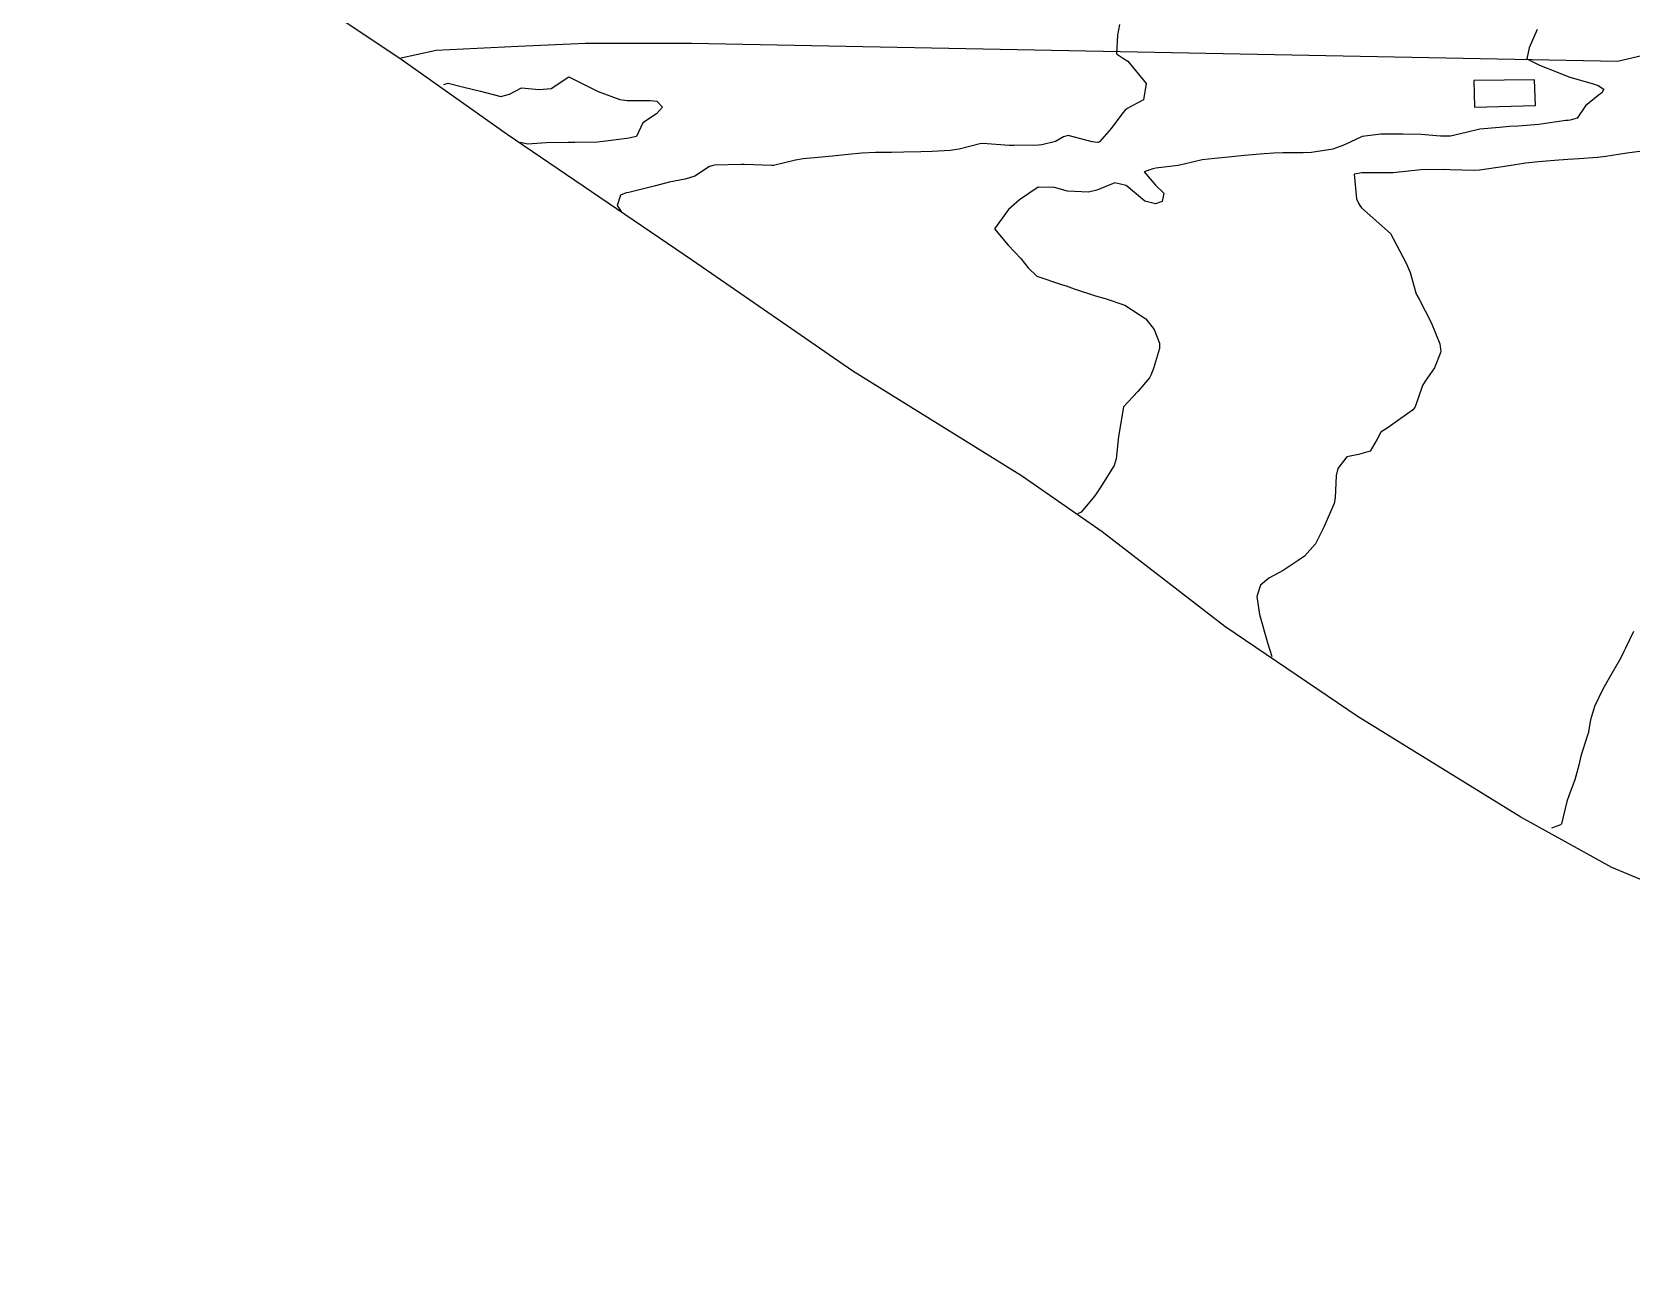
# Model space of a CAD drawing. Header units: metres. Extents: x 307586 to 320046, y 7427249 to 7434250.
# Drawn here: x 314456.7 to 314565.5, y 7431877.3 to 7431961.4 of the extents above; entities that cross this region are included whole.
import ezdxf

# ---------------------------------------------------------------- set-up
doc = ezdxf.new("R2010")
doc.units = ezdxf.units.M
doc.header["$MEASUREMENT"] = 0
for name, color, linetype in [('Area', 45, 'Continuous'), ('Curvas de Nivel 1m', 11, 'Continuous'), ('Curvas de Nivel 5m', 15, 'Continuous'), ('Edificações', 30, 'Continuous'), ('Vias Primárias', 230, 'Continuous')]:
    doc.layers.add(name, color=color, linetype=linetype)

msp = doc.modelspace()

# ---------------------------------------------------------------- linework, layer by layer
at = {"layer": 'Area'}
msp.add_polyline3d([(314566.62, 7431903.59, 730.52), (314564.18, 7431904.61, 730.56), (314557.99, 7431908.05, 731.33), (314546.93, 7431914.87, 731.77), (314537.85, 7431921.02, 732.04), (314529.51, 7431927.45, 732.87), (314524.02, 7431931.25, 733.57), (314512.55, 7431938.37, 733.89), (314501.66, 7431945.89, 733.77), (314489.06, 7431954.47, 735.03), (314481.91, 7431959.53, 735.11), (314476.99, 7431962.82, 735.29), (314470.4, 7431968.15, 735.47), (314469.39, 7431969.09, 735.59), (314467.17, 7431970.75, 735.72), (314462.75, 7431974.21, 736.05), (314458.34, 7431978.38, 736.34), (314451.1, 7431984.93, 737.06)], dxfattribs=at)
at = {"layer": 'Curvas de Nivel 1m', "flags": 128}
for points, elevation in [([(314530.7, 7431961.95), (314530.56, 7431961.23), (314530.49, 7431959.95), (314530.96, 7431959.64), (314531.26, 7431959.46), (314532.51, 7431957.93), (314532.33, 7431956.83), (314531.22, 7431956.23), (314531.05, 7431956.11), (314530.92, 7431955.94), (314530.12, 7431954.87), (314529.33, 7431953.97), (314529.23, 7431953.93), (314529.19, 7431953.93), (314528.83, 7431953.97), (314527.2, 7431954.39), (314526.88, 7431954.31), (314526.33, 7431954), (314525.42, 7431953.77), (314525.19, 7431953.75), (314523.51, 7431953.71), (314523.19, 7431953.72), (314521.4, 7431953.85), (314521.19, 7431953.83), (314519.79, 7431953.47), (314519.18, 7431953.39), (314517.96, 7431953.32), (314517.18, 7431953.29), (314516.03, 7431953.27), (314515.18, 7431953.25), (314514.09, 7431953.24), (314513.18, 7431953.19), (314512.24, 7431953.1), (314511.18, 7431953), (314510.44, 7431952.93), (314509.17, 7431952.81), (314508.66, 7431952.73), (314507.16, 7431952.36), (314507.05, 7431952.35), (314505.17, 7431952.43), (314504.99, 7431952.43), (314503.16, 7431952.38), (314503.07, 7431952.37), (314502.81, 7431952.28), (314501.82, 7431951.63), (314501.15, 7431951.44), (314500.06, 7431951.22), (314499.15, 7431950.98), (314497.32, 7431950.53), (314497.14, 7431950.49), (314496.77, 7431950.35), (314496.54, 7431949.65), (314496.81, 7431949.23)], 734), ([(314559.09, 7431961.61), (314558.54, 7431960.35), (314558.4, 7431959.62), (314559.26, 7431959.19), (314560.4, 7431958.74), (314561.25, 7431958.38), (314562.89, 7431957.92), (314563.25, 7431957.81), (314563.63, 7431957.56), (314563.49, 7431957.3), (314563.24, 7431957.12), (314562.38, 7431956.42), (314561.82, 7431955.57), (314561.34, 7431955.45), (314561.21, 7431955.43), (314561.04, 7431955.41), (314559.21, 7431955.14), (314557.79, 7431955.04), (314557.21, 7431955), (314556.52, 7431954.95), (314555.2, 7431954.82), (314554.27, 7431954.6), (314553.2, 7431954.35), (314552.53, 7431954.35), (314551.2, 7431954.47), (314549.97, 7431954.48), (314549.2, 7431954.48), (314548.46, 7431954.48), (314547.2, 7431954.32), (314545.99, 7431953.77), (314545.19, 7431953.48), (314543.74, 7431953.24), (314543.19, 7431953.21), (314541.79, 7431953.21), (314541.19, 7431953.2), (314540.52, 7431953.16), (314539.18, 7431953.05), (314538.11, 7431952.93), (314537.18, 7431952.84), (314536.32, 7431952.74), (314535.17, 7431952.48), (314534.69, 7431952.37), (314533.17, 7431952.17), (314532.95, 7431952.13), (314532.36, 7431951.93), (314533.15, 7431951.03), (314533.71, 7431950.48), (314533.6, 7431949.91), (314533.14, 7431949.75), (314532.41, 7431949.93), (314531.15, 7431951.01), (314530.37, 7431951.17), (314529.15, 7431950.69), (314528.58, 7431950.54), (314527.15, 7431950.62), (314526.28, 7431950.87), (314525.15, 7431950.89), (314523.9, 7431950.03), (314523.14, 7431949.36), (314522.19, 7431948.05), (314523.11, 7431946.94), (314523.99, 7431946.03), (314524.47, 7431945.4), (314525.08, 7431944.84), (314526.82, 7431944.25), (314527.07, 7431944.17), (314527.6, 7431943.98), (314529.07, 7431943.5), (314529.71, 7431943.31), (314531.06, 7431942.85), (314532.48, 7431941.93), (314533.04, 7431941.21), (314533.4, 7431940.28), (314533.41, 7431939.91), (314533.01, 7431938.56), (314532.83, 7431938.1), (314532.72, 7431937.92), (314531.93, 7431936.99), (314530.97, 7431935.94), (314530.62, 7431933.94), (314530.47, 7431932.41), (314530.32, 7431931.95), (314529.38, 7431930.43), (314529.06, 7431929.97), (314528.9, 7431929.77), (314528.08, 7431928.79), (314527.85, 7431928.68)], 733), ([(314567.13, 7431953.45), (314565.19, 7431953.2), (314563.76, 7431952.98), (314563.19, 7431952.91), (314561.95, 7431952.81), (314561.18, 7431952.76), (314560.28, 7431952.69), (314559.18, 7431952.61), (314558.29, 7431952.51), (314557.18, 7431952.34), (314555.65, 7431952.12), (314555.18, 7431952.05), (314554.81, 7431952.03), (314553.18, 7431952.07), (314552.77, 7431952.09), (314551.18, 7431952.06), (314549.31, 7431951.86), (314549.17, 7431951.85), (314549.05, 7431951.86), (314547.17, 7431951.86), (314546.65, 7431951.76), (314546.8, 7431950.1), (314546.97, 7431949.75), (314547.03, 7431949.64), (314547.14, 7431949.47), (314549.12, 7431947.73), (314550.18, 7431945.71), (314550.45, 7431945.08), (314550.84, 7431943.7), (314550.91, 7431943.54), (314551.07, 7431943.27), (314551.89, 7431941.69), (314552.48, 7431940.23), (314552.55, 7431939.68), (314552.11, 7431938.59), (314551.47, 7431937.7), (314551.29, 7431937.4), (314550.98, 7431936.47), (314550.77, 7431935.9), (314550.61, 7431935.71), (314548.96, 7431934.54), (314548.47, 7431934.23), (314548.22, 7431933.74), (314547.74, 7431932.94), (314546.94, 7431932.7), (314546.16, 7431932.54), (314545.53, 7431931.76), (314545.42, 7431931.28), (314545.35, 7431929.77), (314545.29, 7431929.38), (314544.89, 7431928.44), (314544.59, 7431927.77), (314544.02, 7431926.63), (314543.26, 7431925.79), (314542.85, 7431925.49), (314541.83, 7431924.82), (314540.84, 7431924.29), (314540.29, 7431923.83), (314540.04, 7431923.04), (314540.2, 7431921.83), (314540.78, 7431919.82), (314541.06, 7431918.96)], 732), ([(314565.64, 7431920.68), (314565.09, 7431919.53), (314564.99, 7431919.31), (314564.78, 7431918.89), (314564.01, 7431917.54), (314563.56, 7431916.74), (314562.99, 7431915.56), (314562.72, 7431914.66), (314562.55, 7431913.73), (314562.5, 7431913.56), (314562.07, 7431912.19), (314561.92, 7431911.57), (314561.66, 7431910.59), (314561.27, 7431909.57), (314561.12, 7431909.11), (314560.74, 7431907.58), (314560.69, 7431907.53), (314560.06, 7431907.3)], 731)]:
    msp.add_lwpolyline(points, dxfattribs=dict(at, elevation=elevation))
at = {"layer": 'Curvas de Nivel 5m', "elevation": 735, "flags": 128}
msp.add_lwpolyline([(314484.75, 7431957.86), (314485.03, 7431957.96), (314486.01, 7431957.7), (314487.23, 7431957.41), (314488.62, 7431957.05), (314489.22, 7431957.2), (314490.02, 7431957.65), (314491.23, 7431957.52), (314492.05, 7431957.59), (314493.24, 7431958.4), (314495.23, 7431957.4), (314496.72, 7431956.85), (314497.22, 7431956.77), (314498.78, 7431956.77), (314499.22, 7431956.74), (314499.61, 7431956.32), (314499.21, 7431955.87), (314498.27, 7431955.27), (314497.84, 7431954.34), (314497.33, 7431954.21), (314497.19, 7431954.2), (314495.58, 7431953.98), (314495.19, 7431953.94), (314493.65, 7431953.93), (314493.19, 7431953.93), (314491.7, 7431953.9), (314490.44, 7431953.81), (314489.97, 7431953.92)], dxfattribs=at)
at = {"layer": 'Edificações'}
msp.add_lwpolyline([(314554.78, 7431958.13), (314554.84, 7431956.33), (314558.97, 7431956.45), (314558.91, 7431958.19)], close=True, dxfattribs=at)
at = {"layer": 'Vias Primárias', "elevation": 735.11}
msp.add_lwpolyline([(314481.72, 7431959.66), (314484.22, 7431960.2), (314489.81, 7431960.47), (314494.39, 7431960.68), (314501.58, 7431960.68), (314564.55, 7431959.45), (314569.32, 7431960.56), (314571.78, 7431960.56), (314597.24, 7431957.51), (314623.48, 7431954.31), (314632.4, 7431953.37, -0.187568), (314639.66, 7431949.63, -0.151551), (314643.88, 7431940.25), (314643.13, 7431935.17), (314625.04, 7431877.32)], format="xyb", dxfattribs=at)
msp.add_lwpolyline([(314481.72, 7431959.66), (314484.22, 7431960.2), (314489.81, 7431960.47), (314494.39, 7431960.68), (314501.58, 7431960.68), (314564.55, 7431959.45), (314569.32, 7431960.56), (314571.78, 7431960.56), (314597.24, 7431957.51), (314623.48, 7431954.31), (314632.4, 7431953.37, -0.187568), (314639.66, 7431949.63, -0.151551), (314643.88, 7431940.25), (314643.13, 7431935.17), (314625.04, 7431877.32)], format="xyb", dxfattribs=at)

doc.saveas('drawing.dxf')
